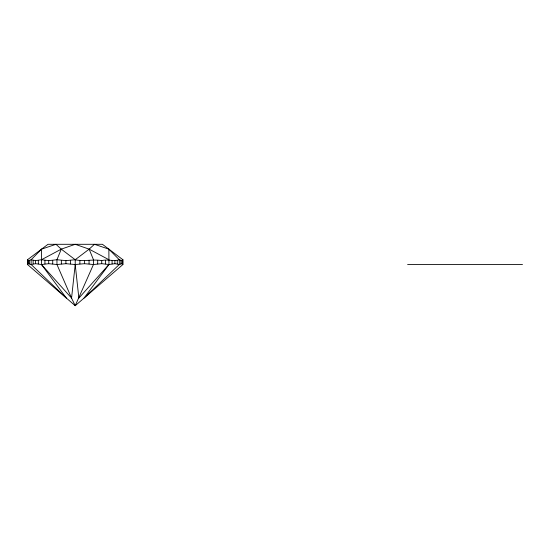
<?xml version="1.0" encoding="UTF-8"?>
<svg xmlns="http://www.w3.org/2000/svg" width="550" height="550" viewBox="0 0 550 550"><rect width="100%" height="100%" fill="white"/><g stroke="black" fill="none" stroke-linecap="round" stroke-linejoin="round"><path stroke-width="0.82" d="M27.5 264.516L28.414 263.697L31.13 264.516L66.392 298.093L41.477 264.516L41.559 249.15L55.969 244.296L61.27 249.15L75.213 259.744C84.054 261.8 92.895 258.974 101.716 260.624C107.601 258.919 113.534 261.731 119.288 259.744L122.004 260.624L122.925 259.744L102.424 244.296L48.001 244.296L27.5 259.744L27.5 264.516L75.213 305.704L122.925 264.516L122.925 259.744M108.866 249.15L108.948 264.516L84.026 298.093L119.288 264.516L119.288 259.744L108.866 249.15L94.449 244.296L89.148 249.15L75.213 259.744L75.213 264.516L71.562 298.093L75.213 305.704L93.466 264.516L93.466 259.744L89.148 249.15L75.213 244.296L61.27 249.15L41.477 259.744L35.544 260.624L31.13 259.744L28.414 260.624L27.5 259.744M61.27 249.15L56.953 259.744L56.953 264.516L71.562 298.093L41.477 264.516L35.544 263.697L31.13 264.516L31.13 259.744L41.559 249.15M122.925 264.516L122.004 263.697L119.288 264.516L114.881 263.697L108.948 264.516L78.863 298.093L75.213 264.516L65.904 263.697L56.953 264.516L48.703 263.697L41.477 264.516M41.477 259.744L48.703 260.624L56.953 259.744L65.904 260.624L75.213 259.744M108.948 264.516L101.716 263.697L93.466 264.516L84.521 263.697L75.213 264.516M407.605 264.516L522.5 264.516M89.148 249.15L108.948 259.744M122.691 260.404L122.691 263.904M122.004 260.624L122.004 263.697M120.869 260.404L120.869 263.904M117.287 260.404L117.287 263.904M114.881 260.624L114.881 263.697M112.09 260.404L112.09 263.904M105.476 260.404L105.476 263.904M101.716 260.624L101.716 263.697M97.701 260.404L97.701 263.904M89.059 260.404L89.059 263.904M84.521 260.624L84.521 263.697M79.888 260.404L79.888 263.904M70.537 260.404L70.537 263.904M65.904 260.624L65.904 263.697M61.359 260.404L61.359 263.904M52.718 260.404L52.718 263.904M48.703 260.624L48.703 263.697M44.942 260.404L44.942 263.904M38.328 260.404L38.328 263.904M35.544 260.624L35.544 263.697M33.131 260.404L33.131 263.904M29.556 260.404L29.556 263.904M28.414 260.624L28.414 263.697M27.727 260.404L27.727 263.904"/></g></svg>
